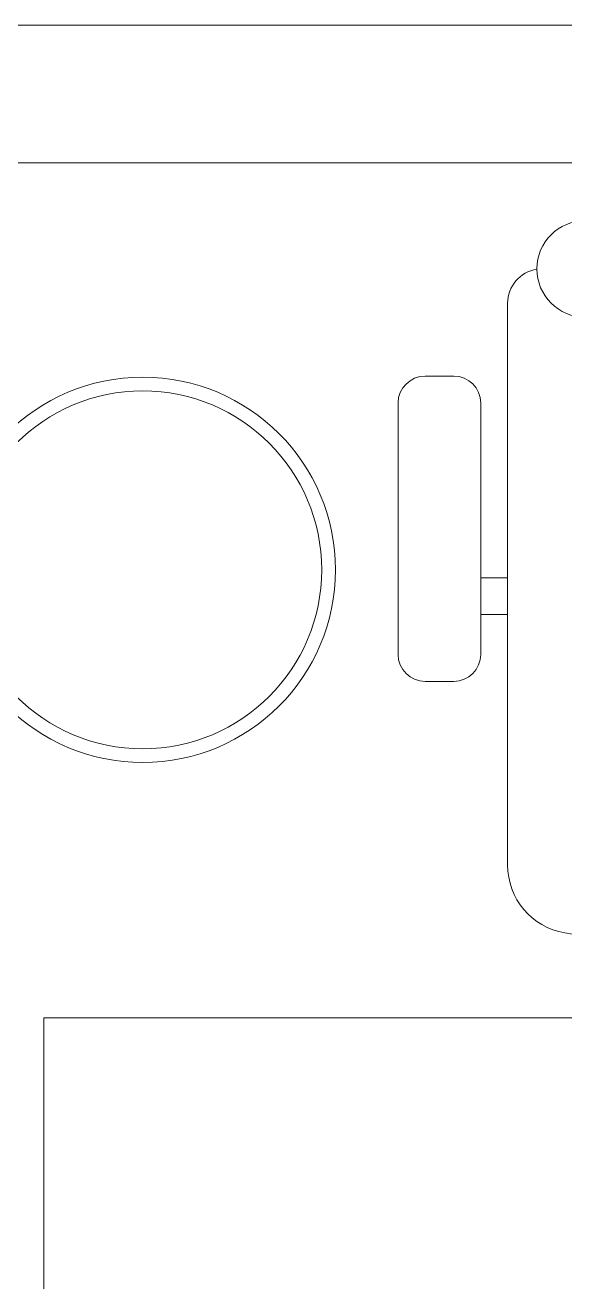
# Model space of a CAD drawing. Header units: inches. Extents: x -12418 to 242017, y -29325 to 19878.
# Drawn here: x 16042 to 16434, y -4981 to -4067 of the extents above; entities that cross this region are included whole.
import ezdxf

# ---------------------------------------------------------------- set-up
doc = ezdxf.new("R2010")
doc.units = ezdxf.units.IN
doc.header["$LTSCALE"] = 25
doc.header["$MEASUREMENT"] = 0
doc.linetypes.add('DASHDOT', pattern=[25.4, 12.7, -6.35, 0, -6.35])
doc.layers.get('0').update_dxf_attribs({"color": 8})
for name, color, linetype, lineweight in [('00-Ground Floor$0$LOADING', 253, 'Continuous', 5), ('00-Ground Floor$0$Walls', 251, 'Continuous', 5), ('E-LITE-CLNG-CNDT', 6, 'DASHDOT', 35)]:
    doc.layers.add(name, color=color, linetype=linetype, lineweight=lineweight)

# ---------------------------------------------------------------- blocks, each defined once
blk = doc.blocks.new('00-Ground Floor$0$WM00001-P')
at = {"layer": '00-Ground Floor$0$LOADING'}
for radius in [0.14, 0.13]:
    blk.add_circle((0, 0), radius, dxfattribs=at)
blk = doc.blocks.new('00-Ground Floor$0$GF21018-P')
at = {"color": 0}
for p, q in [((-0.2207, 0.47563), (-0.2207, 0.0675)), ((-0.2806, 0.34221), (-0.25983, 0.34221)), ((-0.30021, 0.32259), (-0.30021, 0.14)), ((-0.24021, 0.32259), (-0.24021, 0.14)), ((-0.24021, 0.29372), (-0.2207, 0.29372)), ((-0.24021, 0.26708), (-0.2207, 0.26708)), ((-0.2806, 0.12039), (-0.25983, 0.12039))]:
    blk.add_line(p, q, dxfattribs=at)
for centre, radius, start, end in [((-0.0001, -0.52948), 1.06948, 80.36712, 99.63288), ((-0.1707, 0.47563), 0.05, 99.63288, 180), ((-0.2806, 0.32259), 0.01962, 90, 180), ((-0.25983, 0.32259), 0.01962, 360, 90), ((-0.2806, 0.14), 0.01962, 180, 270), ((-0.25983, 0.14), 0.01962, 270, 360), ((-0.16429, 0.0425), 0.03511, 90, 270), ((-0.1957, 0.0675), 0.025, 180, 261.47208)]:
    blk.add_arc(centre, radius, start, end, dxfattribs=at)
blk = doc.blocks.new('00-Ground Floor')
at = {"layer": '00-Ground Floor$0$LOADING', "elevation": 0}
blk.add_lwpolyline([(17555.32, -4788.76), (17555.32, -5538.76), (16055.32, -5538.76), (16055.32, -4788.76)], close=True, dxfattribs=at)
at = {"layer": '00-Ground Floor$0$Walls'}
for p, q in [((17797.72, -4067.43, 0), (14197.93, -4067.43, 0)), ((17697.72, -4167.43, 0), (14197.93, -4167.43, 0))]:
    blk.add_line(p, q, dxfattribs=at)
at = {"layer": '00-Ground Floor$0$LOADING', "extrusion": (-2.24021e-05, 7.77426e-06, 1), "xscale": -1000, "yscale": 1000.000000000001, "zscale": 1000, "rotation": 180.0014107650308}
blk.add_blockref('00-Ground Floor$0$GF21018-P', (16612.95, -4202.05, -0.43), dxfattribs=at)
at = {"layer": '00-Ground Floor$0$LOADING', "extrusion": (2.24019e-05, -2.25232e-18, -1), "xscale": 1000, "yscale": 1000, "zscale": 1000, "rotation": 180}
blk.add_blockref('00-Ground Floor$0$WM00001-P', (-16127.19, -4463.21, 0.38), dxfattribs=at)

msp = doc.modelspace()

# ---------------------------------------------------------------- block references
at = {"layer": 'E-LITE-CLNG-CNDT'}
msp.add_blockref('00-Ground Floor', (0, 0), dxfattribs=at)

doc.saveas('drawing.dxf')
